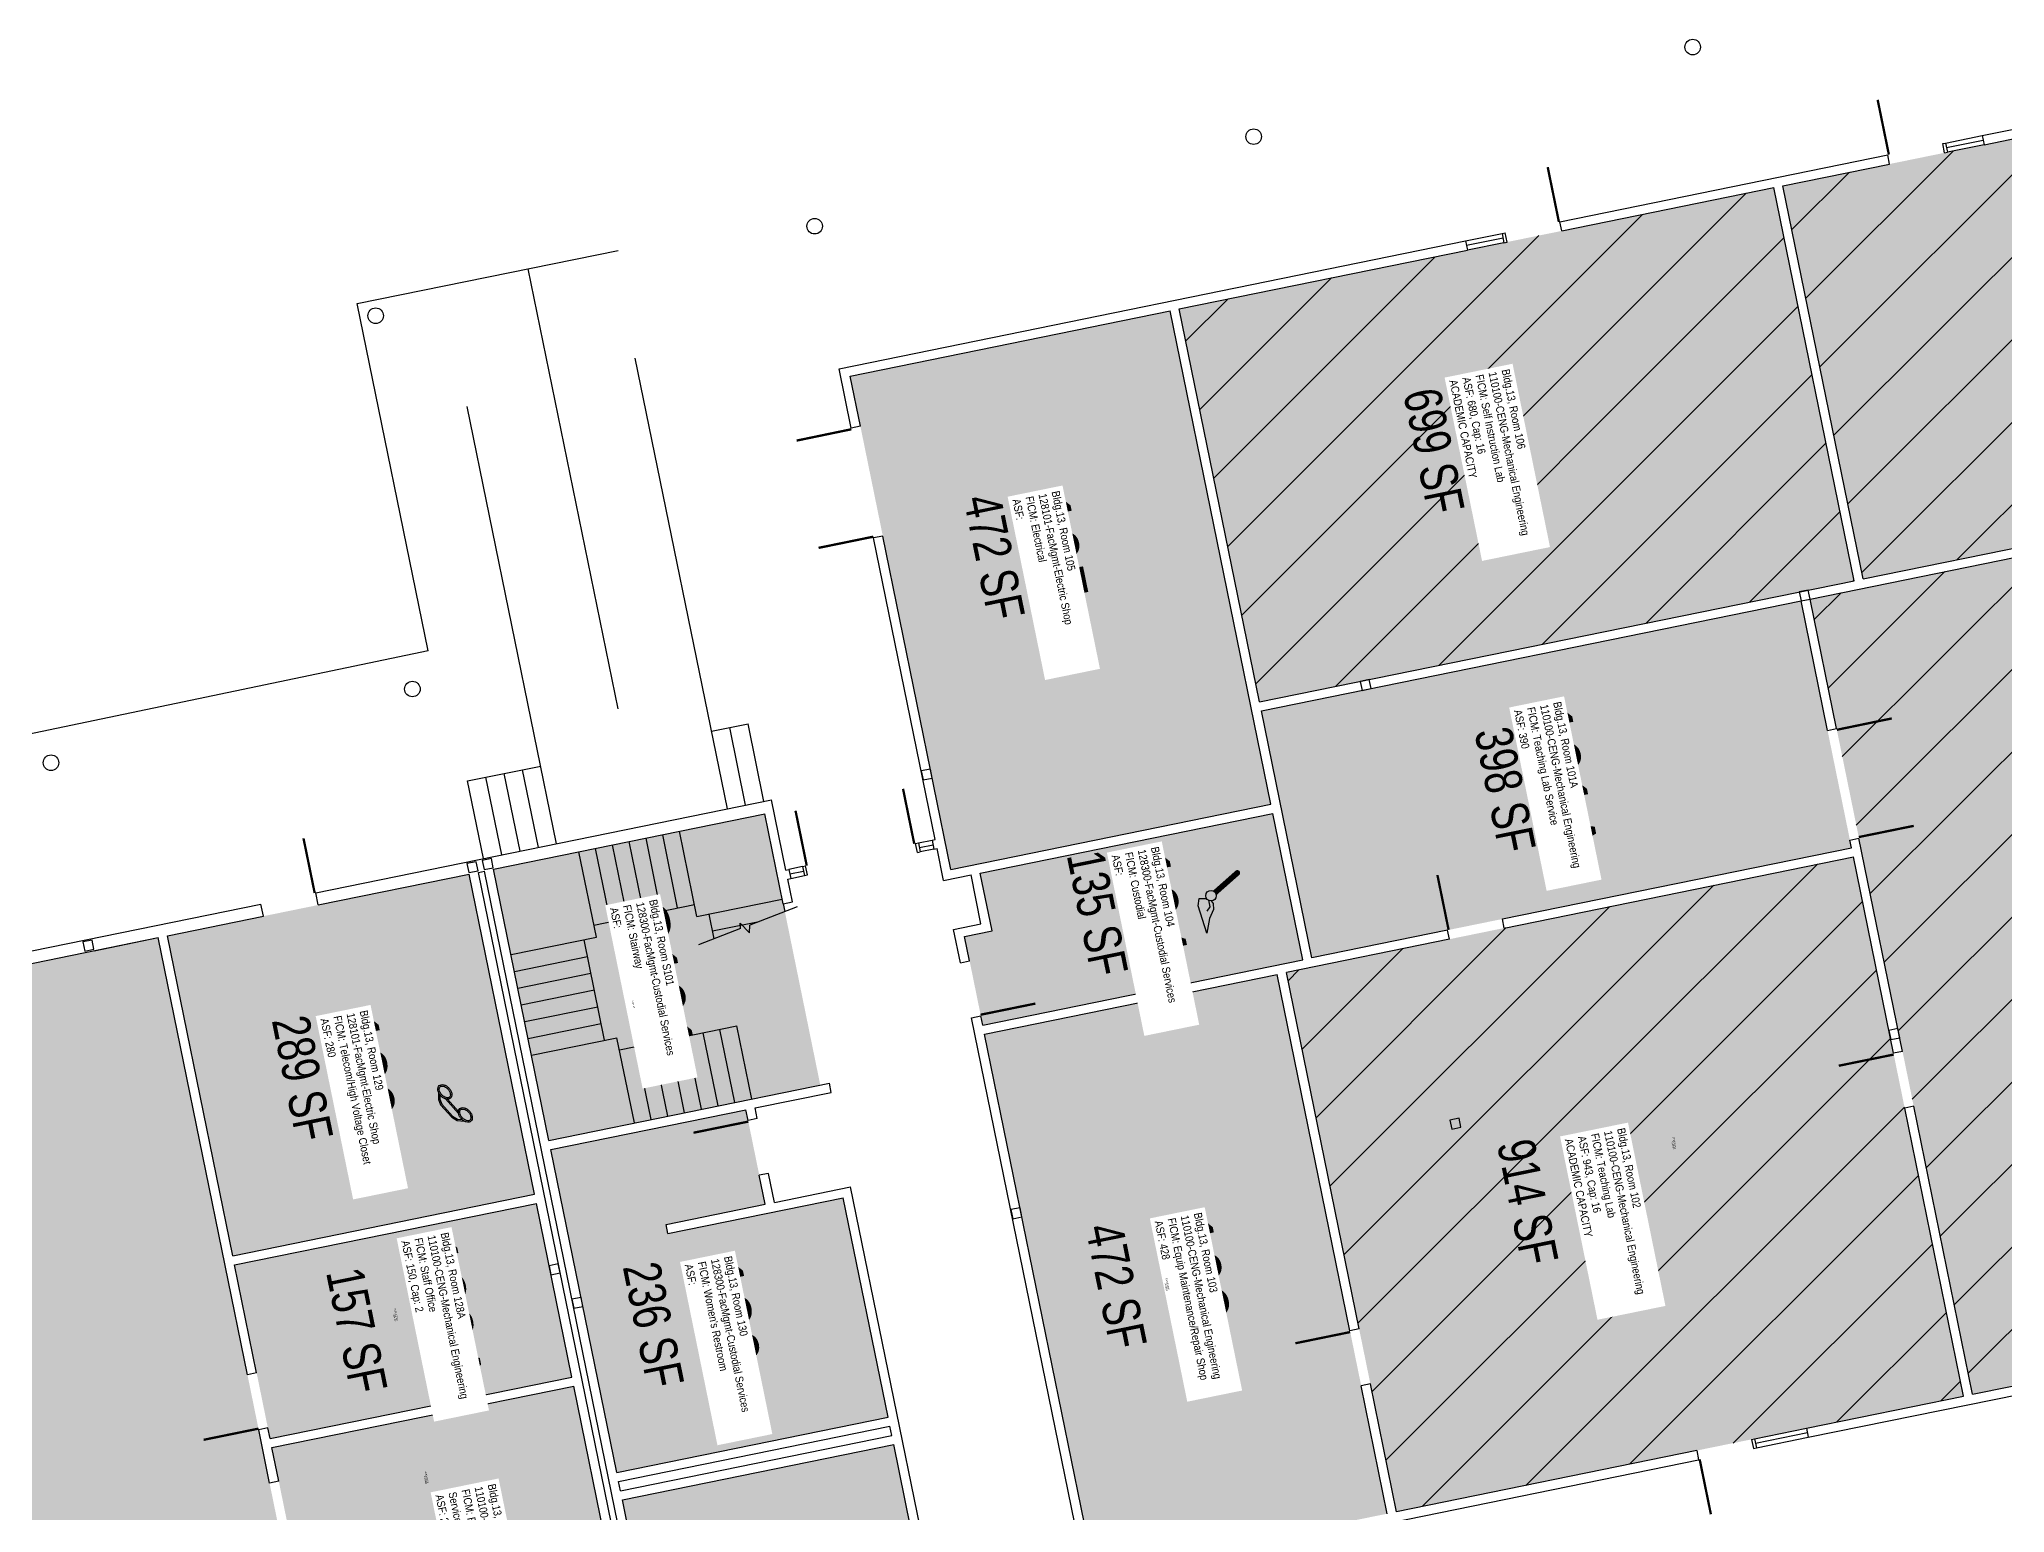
# Model space of a CAD drawing. Header units: inches. Extents: x 69195980 to 69199909, y 27677815 to 27680710.
# Drawn here: x 69197292 to 69198555, y 27679589 to 27680537 of the extents above; entities that cross this region are included whole.
import ezdxf
from ezdxf.enums import TextEntityAlignment as Align

# ---------------------------------------------------------------- set-up
doc = ezdxf.new("R2010")
doc.units = ezdxf.units.IN
doc.header["$LTSCALE"] = 100
doc.header["$MEASUREMENT"] = 0
doc.layers.get('0').update_dxf_attribs({"linetype": 'CONTINUOUS'})
for name, color, linetype in [('A-COLS', 5, 'CONTINUOUS'), ('A-DOOR', 2, 'CONTINUOUS'), ('A-FLOR', 3, 'CONTINUOUS'), ('A-GLAZ', 1, 'CONTINUOUS'), ('A-IDEN-ICON', 4, 'CONTINUOUS'), ('A-IDEN-RNUM', 7, 'CONTINUOUS'), ('A-IDEN-SNUM', 4, 'CONTINUOUS'), ('A-IDEN-VNUM', 4, 'CONTINUOUS'), ('A-SITE', 3, 'CONTINUOUS'), ('A-WALL', 5, 'CONTINUOUS'), ('AREA-TEXT', 3, 'CONTINUOUS'), ('Rooms-Capacity', 4, 'CONTINUOUS'), ('Rooms-Category-Color', 7, 'CONTINUOUS'), ('Rooms-College-Color', 7, 'CONTINUOUS'), ('Rooms-Department-Color', 7, 'CONTINUOUS'), ('Rooms-Division-Color', 7, 'CONTINUOUS'), ('Rooms-Information', 7, 'CONTINUOUS')]:
    doc.layers.add(name, color=color, linetype=linetype)
doc.styles.add('CP_AREA', font='arial.ttf', dxfattribs={"height": 15})
doc.styles.add('CP_ROOMSNUMBER', font='arial.ttf', dxfattribs={"height": 1})
doc.styles.add('CP_ROOMVNUMBER', font='arial.ttf', dxfattribs={"width": 0.85, "height": 0.075})
pattern_1 = [(45, (0, 0), (-26.516504294, 26.516504294), [])]

# ---------------------------------------------------------------- blocks, each defined once
blk = doc.blocks.new('CPWOMEN')
at = {"const_width": 0.015}
blk.add_lwpolyline([(-0.0375, 0, 1), (0.0475, 0, 1)], format="xyb", close=True, dxfattribs=at)
for points in [[(0.005, -0.04), (0.005, -0.1)], [(-0.025, -0.07), (0.035, -0.07)]]:
    blk.add_lwpolyline(points, dxfattribs=at)
blk = doc.blocks.new('CPCUST')
for p, q in [((0.0171, -0.0639), (0.02, -0.0466)), ((0.0262, -0.0408), (0.0446, -0.0406)), ((0.0297, -0.0341), (0.0376, -0.0302)), ((0.0376, -0.0302), (0.0533, -0.0324)), ((0.0446, -0.0406), (0.0543, -0.0505)), ((0.0533, -0.0324), (0.0745, -0.0479)), ((0.0745, -0.0479), (0.1117, -0.0625)), ((0.0358, -0.0705), (0.0171, -0.0639)), ((0.1117, -0.0625), (0.0358, -0.0705))]:
    blk.add_line(p, q)
at = {"const_width": 0.015}
blk.add_lwpolyline([(-0.03, 0.05), (0.01, -0.0193)], dxfattribs=at)
at = {"const_width": 0.0075}
blk.add_lwpolyline([(-0.0332, 0.0481, 1), (-0.0268, 0.0519, 1)], format="xyb", close=True, dxfattribs=at)
blk.add_circle((0.0158, -0.0313), 0.0141)
blk = doc.blocks.new('CPELECT')
blk.add_lwpolyline([(0.0623, 0.0629, 0, 0.03, 0), (0.0105, -0.0168, 0.03, 0.03, 0), (-0.0105, 0.0068, 0.03, 0, 0), (-0.0623, -0.0729, 0.03, 0, 0)], format="xyseb")
blk = doc.blocks.new('CPPHONE')
for p, q in [((0.0096, 0.0252), (-0.0196, -0.0252)), ((0.0169, 0.0279), (-0.0182, -0.0329))]:
    blk.add_line(p, q)
for points in [[(0.0288, 0.0786, 0.139889), (0.0216, 0.0804, 0.107118), (0.0122, 0.0781, 0.079812), (0.0039, 0.0722, 0.067459), (-0.0035, 0.0626, 0.067459), (-0.008, 0.0515, 0.079812), (-0.009, 0.0413, 0.107118), (-0.0064, 0.032, 0.139889), (-0.0012, 0.0267, 0.139889), (0.0061, 0.0248, 0.107118), (0.0155, 0.0272, 0.079812), (0.0238, 0.0331, 0.067459), (0.0312, 0.0426, 0.067459), (0.0357, 0.0538, 0.079812), (0.0367, 0.0639, 0.107118), (0.034, 0.0732, 0.139889)], [(0.0263, 0.0743, 0.139889), (0.0218, 0.0754, 0.107118), (0.0144, 0.0736, 0.079812), (0.0074, 0.0686, 0.067459), (0.0008, 0.0601, 0.067459), (-0.0032, 0.0502, 0.079812), (-0.004, 0.0417, 0.107118), (-0.0019, 0.0344, 0.139889), (0.0013, 0.031, 0.139889), (0.0059, 0.0298, 0.107118), (0.0133, 0.0317, 0.079812), (0.0203, 0.0367, 0.067459), (0.0268, 0.0451, 0.067459), (0.0309, 0.055, 0.079812), (0.0317, 0.0636, 0.107118), (0.0296, 0.0709, 0.139889)], [(-0.0262, -0.0167, 0.139889), (-0.0334, -0.0148, 0.107118), (-0.0428, -0.0172, 0.079812), (-0.0511, -0.0231, 0.067459), (-0.0585, -0.0326, 0.067459), (-0.063, -0.0438, 0.079812), (-0.064, -0.0539, 0.107118), (-0.0614, -0.0632, 0.139889), (-0.0562, -0.0686, 0.139889), (-0.0489, -0.0704, 0.107118), (-0.0395, -0.0681, 0.079812), (-0.0312, -0.0622, 0.067459), (-0.0238, -0.0526, 0.067459), (-0.0193, -0.0415, 0.079812), (-0.0183, -0.0313, 0.107118), (-0.021, -0.022, 0.139889)], [(-0.0287, -0.021, 0.139889), (-0.0332, -0.0198, 0.107118), (-0.0406, -0.0217, 0.079812), (-0.0476, -0.0267, 0.067459), (-0.0542, -0.0351, 0.067459), (-0.0582, -0.045, 0.079812), (-0.059, -0.0536, 0.107118), (-0.0569, -0.0609, 0.139889), (-0.0537, -0.0643, 0.139889), (-0.0491, -0.0654, 0.107118), (-0.0417, -0.0636, 0.079812), (-0.0347, -0.0586, 0.067459), (-0.0282, -0.0501, 0.067459), (-0.0241, -0.0402, 0.079812), (-0.0233, -0.0317, 0.107118), (-0.0254, -0.0244, 0.139889)]]:
    blk.add_lwpolyline(points, format="xyb", close=True)
for points in [[(0.0364, 0.0572), (0.0417, 0.0308), (0.0382, 0.0108), (0.0082, -0.0411), (-0.0083, -0.0558), (-0.0338, -0.0645)], [(0.0334, 0.047), (0.0366, 0.0307), (0.0334, 0.0126), (0.0043, -0.0379), (-0.0109, -0.0514), (-0.0265, -0.0567)]]:
    blk.add_lwpolyline(points)

msp = doc.modelspace()

# ---------------------------------------------------------------- hatches: boundary and pattern name
at = {"layer": 'Rooms-Capacity'}
h = msp.add_hatch(dxfattribs=at)
h.set_pattern_fill('ANSI31', color=256, scale=300, style=0)
h.set_pattern_definition(pattern_1)
h.paths.add_polyline_path([(69198412.8, 27680442.9), (69198794.9, 27680520.9), (69198846.5, 27680268.2), (69198464.4, 27680190.1)])
h = msp.add_hatch(dxfattribs=at)
h.set_pattern_fill('ANSI31', color=256, scale=300, style=0)
h.set_pattern_definition(pattern_1)
h.paths.add_polyline_path([(69198024.8, 27680363.7), (69198406.9, 27680441.7), (69198458.5, 27680188.9), (69198076.4, 27680110.9)])
h = msp.add_hatch(dxfattribs=at)
h.set_pattern_fill('ANSI31', color=256, scale=300, style=0)
h.set_pattern_definition(pattern_1)
h.paths.add_polyline_path([(69198430.3, 27680177.1), (69198847.7, 27680262.3), (69198923.7, 27679890.2), (69198812.8, 27679722.4), (69198534.7, 27679665.6)])
h = msp.add_hatch(dxfattribs=at)
h.set_pattern_fill('ANSI31', color=256, scale=300, style=0)
h.set_pattern_definition(pattern_1)
h.paths.add_polyline_path([(69198093.6, 27679936.9), (69198458.1, 27680011.3), (69198528.9, 27679664.4), (69198164.4, 27679590)])
at = {"layer": 'Rooms-Category-Color', "true_color": 0xe3f498}
for points in [[(69198412.8, 27680442.9), (69198794.9, 27680520.9), (69198846.5, 27680268.2), (69198464.4, 27680190.1)], [(69198024.8, 27680363.7), (69198406.9, 27680441.7), (69198458.5, 27680188.9), (69198076.4, 27680110.9)], [(69198430.3, 27680177.1), (69198847.7, 27680262.3), (69198923.7, 27679890.2), (69198812.8, 27679722.4), (69198534.7, 27679665.6)], [(69198077.6, 27680105.1), (69198424.5, 27680175.9), (69198456.9, 27680017.1), (69198110, 27679946.3)], [(69198093.6, 27679936.9), (69198458.1, 27680011.3), (69198528.9, 27679664.4), (69198164.4, 27679590)], [(69196939.3, 27679871.7), (69197368.4, 27679959.3), (69197448.4, 27679567.3), (69197019.3, 27679479.7)]]:
    msp.add_hatch(color=61, dxfattribs=at).paths.add_polyline_path(points)
at = {"layer": 'Rooms-Category-Color', "true_color": 0xadadad}
for points in [[(69197813.2, 27680320.5), (69198018.9, 27680362.5), (69198083.7, 27680045.1), (69197878, 27680003.1)], [(69197619.6, 27679828.9), (69197584, 27680003.3), (69197758.4, 27680038.9), (69197794, 27679864.5)], [(69197896.8, 27680000.8), (69198084.9, 27680039.2), (69198104.1, 27679945.1), (69197898.4, 27679903.1), (69197886.8, 27679960), (69197904.4, 27679963.6)], [(69197374.3, 27679960.5), (69197568.3, 27680000.1), (69197610.3, 27679794.3), (69197416.3, 27679754.7)], [(69197620.8, 27679823), (69197746.2, 27679848.6), (69197758.6, 27679787.8), (69197694.9, 27679774.8), (69197696.1, 27679769), (69197808.8, 27679792), (69197837.6, 27679650.9), (69197663.2, 27679615.3)], [(69197666.8, 27679597.6), (69197841.2, 27679633.2), (69197870.6, 27679489.2), (69197744.2, 27679463.4), (69197745.4, 27679457.5), (69197871.8, 27679483.3), (69197888.4, 27679402), (69197805.1, 27679385), (69197806.3, 27679379.1), (69197841.6, 27679386.3), (69197854, 27679325.6), (69197727.6, 27679299.8)]]:
    msp.add_hatch(color=253, dxfattribs=at).paths.add_polyline_path(points)
at = {"layer": 'Rooms-Category-Color', "true_color": 0xe3c5e1}
for points in [[(69197899.6, 27679897.2), (69198087.7, 27679935.7), (69198158.5, 27679588.8), (69197970.4, 27679550.4)], [(69197441.5, 27679631.3), (69197635.5, 27679670.9), (69197672.3, 27679490.6), (69197478.3, 27679451)]]:
    msp.add_hatch(color=254, dxfattribs=at).paths.add_polyline_path(points)
at = {"layer": 'Rooms-Category-Color', "true_color": 0xfa9ba3}
msp.add_hatch(color=241, dxfattribs=at).paths.add_polyline_path([(69197417.5, 27679748.8), (69197611.5, 27679788.4), (69197634.3, 27679676.7), (69197440.3, 27679637.1)])
at = {"layer": 'Rooms-College-Color', "true_color": 0x99d7b2}
for points in [[(69198412.8, 27680442.9), (69198794.9, 27680520.9), (69198846.5, 27680268.2), (69198464.4, 27680190.1)], [(69198024.8, 27680363.7), (69198406.9, 27680441.7), (69198458.5, 27680188.9), (69198076.4, 27680110.9)], [(69198430.3, 27680177.1), (69198847.7, 27680262.3), (69198923.7, 27679890.2), (69198812.8, 27679722.4), (69198534.7, 27679665.6)], [(69198077.6, 27680105.1), (69198424.5, 27680175.9), (69198456.9, 27680017.1), (69198110, 27679946.3)], [(69198093.6, 27679936.9), (69198458.1, 27680011.3), (69198528.9, 27679664.4), (69198164.4, 27679590)], [(69196939.3, 27679871.7), (69197368.4, 27679959.3), (69197448.4, 27679567.3), (69197019.3, 27679479.7)], [(69197899.6, 27679897.2), (69198087.7, 27679935.7), (69198158.5, 27679588.8), (69197970.4, 27679550.4)], [(69197417.5, 27679748.8), (69197611.5, 27679788.4), (69197634.3, 27679676.7), (69197440.3, 27679637.1)], [(69197441.5, 27679631.3), (69197635.5, 27679670.9), (69197672.3, 27679490.6), (69197478.3, 27679451)]]:
    msp.add_hatch(color=253, dxfattribs=at).paths.add_polyline_path(points)
at = {"layer": 'Rooms-College-Color', "true_color": 0xadadad}
for points in [[(69197813.2, 27680320.5), (69198018.9, 27680362.5), (69198083.7, 27680045.1), (69197878, 27680003.1)], [(69197619.6, 27679828.9), (69197584, 27680003.3), (69197758.4, 27680038.9), (69197794, 27679864.5)], [(69197896.8, 27680000.8), (69198084.9, 27680039.2), (69198104.1, 27679945.1), (69197898.4, 27679903.1), (69197886.8, 27679960), (69197904.4, 27679963.6)], [(69197620.8, 27679823), (69197746.2, 27679848.6), (69197758.6, 27679787.8), (69197694.9, 27679774.8), (69197696.1, 27679769), (69197808.8, 27679792), (69197837.6, 27679650.9), (69197663.2, 27679615.3)], [(69197666.8, 27679597.6), (69197841.2, 27679633.2), (69197870.6, 27679489.2), (69197744.2, 27679463.4), (69197745.4, 27679457.5), (69197871.8, 27679483.3), (69197888.4, 27679402), (69197805.1, 27679385), (69197806.3, 27679379.1), (69197841.6, 27679386.3), (69197854, 27679325.6), (69197727.6, 27679299.8)]]:
    msp.add_hatch(color=253, dxfattribs=at).paths.add_polyline_path(points)
at = {"layer": 'Rooms-College-Color', "true_color": 0x80bc67}
msp.add_hatch(color=83, dxfattribs=at).paths.add_polyline_path([(69197374.3, 27679960.5), (69197568.3, 27680000.1), (69197610.3, 27679794.3), (69197416.3, 27679754.7)])
at = {"layer": 'Rooms-Department-Color', "true_color": 0x99d7b2}
for points in [[(69198412.8, 27680442.9), (69198794.9, 27680520.9), (69198846.5, 27680268.2), (69198464.4, 27680190.1)], [(69198024.8, 27680363.7), (69198406.9, 27680441.7), (69198458.5, 27680188.9), (69198076.4, 27680110.9)], [(69198430.3, 27680177.1), (69198847.7, 27680262.3), (69198923.7, 27679890.2), (69198812.8, 27679722.4), (69198534.7, 27679665.6)], [(69198077.6, 27680105.1), (69198424.5, 27680175.9), (69198456.9, 27680017.1), (69198110, 27679946.3)], [(69198093.6, 27679936.9), (69198458.1, 27680011.3), (69198528.9, 27679664.4), (69198164.4, 27679590)], [(69196939.3, 27679871.7), (69197368.4, 27679959.3), (69197448.4, 27679567.3), (69197019.3, 27679479.7)], [(69197899.6, 27679897.2), (69198087.7, 27679935.7), (69198158.5, 27679588.8), (69197970.4, 27679550.4)], [(69197417.5, 27679748.8), (69197611.5, 27679788.4), (69197634.3, 27679676.7), (69197440.3, 27679637.1)], [(69197441.5, 27679631.3), (69197635.5, 27679670.9), (69197672.3, 27679490.6), (69197478.3, 27679451)]]:
    msp.add_hatch(color=253, dxfattribs=at).paths.add_polyline_path(points)
at = {"layer": 'Rooms-Department-Color', "true_color": 0xacacac}
for points in [[(69197813.2, 27680320.5), (69198018.9, 27680362.5), (69198083.7, 27680045.1), (69197878, 27680003.1)], [(69197619.6, 27679828.9), (69197584, 27680003.3), (69197758.4, 27680038.9), (69197794, 27679864.5)], [(69197896.8, 27680000.8), (69198084.9, 27680039.2), (69198104.1, 27679945.1), (69197898.4, 27679903.1), (69197886.8, 27679960), (69197904.4, 27679963.6)], [(69197374.3, 27679960.5), (69197568.3, 27680000.1), (69197610.3, 27679794.3), (69197416.3, 27679754.7)], [(69197620.8, 27679823), (69197746.2, 27679848.6), (69197758.6, 27679787.8), (69197694.9, 27679774.8), (69197696.1, 27679769), (69197808.8, 27679792), (69197837.6, 27679650.9), (69197663.2, 27679615.3)], [(69197666.8, 27679597.6), (69197841.2, 27679633.2), (69197870.6, 27679489.2), (69197744.2, 27679463.4), (69197745.4, 27679457.5), (69197871.8, 27679483.3), (69197888.4, 27679402), (69197805.1, 27679385), (69197806.3, 27679379.1), (69197841.6, 27679386.3), (69197854, 27679325.6), (69197727.6, 27679299.8)]]:
    msp.add_hatch(color=253, dxfattribs=at).paths.add_polyline_path(points)
at = {"layer": 'Rooms-Division-Color', "true_color": 0x99d7b2}
for points in [[(69198412.8, 27680442.9), (69198794.9, 27680520.9), (69198846.5, 27680268.2), (69198464.4, 27680190.1)], [(69198024.8, 27680363.7), (69198406.9, 27680441.7), (69198458.5, 27680188.9), (69198076.4, 27680110.9)], [(69198430.3, 27680177.1), (69198847.7, 27680262.3), (69198923.7, 27679890.2), (69198812.8, 27679722.4), (69198534.7, 27679665.6)], [(69198077.6, 27680105.1), (69198424.5, 27680175.9), (69198456.9, 27680017.1), (69198110, 27679946.3)], [(69198093.6, 27679936.9), (69198458.1, 27680011.3), (69198528.9, 27679664.4), (69198164.4, 27679590)], [(69196939.3, 27679871.7), (69197368.4, 27679959.3), (69197448.4, 27679567.3), (69197019.3, 27679479.7)], [(69197899.6, 27679897.2), (69198087.7, 27679935.7), (69198158.5, 27679588.8), (69197970.4, 27679550.4)], [(69197417.5, 27679748.8), (69197611.5, 27679788.4), (69197634.3, 27679676.7), (69197440.3, 27679637.1)], [(69197441.5, 27679631.3), (69197635.5, 27679670.9), (69197672.3, 27679490.6), (69197478.3, 27679451)]]:
    msp.add_hatch(color=253, dxfattribs=at).paths.add_polyline_path(points)
at = {"layer": 'Rooms-Division-Color', "true_color": 0xadadad}
for points in [[(69197813.2, 27680320.5), (69198018.9, 27680362.5), (69198083.7, 27680045.1), (69197878, 27680003.1)], [(69197619.6, 27679828.9), (69197584, 27680003.3), (69197758.4, 27680038.9), (69197794, 27679864.5)], [(69197896.8, 27680000.8), (69198084.9, 27680039.2), (69198104.1, 27679945.1), (69197898.4, 27679903.1), (69197886.8, 27679960), (69197904.4, 27679963.6)], [(69197374.3, 27679960.5), (69197568.3, 27680000.1), (69197610.3, 27679794.3), (69197416.3, 27679754.7)], [(69197620.8, 27679823), (69197746.2, 27679848.6), (69197758.6, 27679787.8), (69197694.9, 27679774.8), (69197696.1, 27679769), (69197808.8, 27679792), (69197837.6, 27679650.9), (69197663.2, 27679615.3)], [(69197666.8, 27679597.6), (69197841.2, 27679633.2), (69197870.6, 27679489.2), (69197744.2, 27679463.4), (69197745.4, 27679457.5), (69197871.8, 27679483.3), (69197888.4, 27679402), (69197805.1, 27679385), (69197806.3, 27679379.1), (69197841.6, 27679386.3), (69197854, 27679325.6), (69197727.6, 27679299.8)]]:
    msp.add_hatch(color=253, dxfattribs=at).paths.add_polyline_path(points)

# ---------------------------------------------------------------- linework, layer by layer
at = {"layer": 'A-COLS'}
for points in [[(69198423.3, 27680181.7), (69198424.5, 27680175.9), (69198430.3, 27680177.1), (69198429.1, 27680182.9)], [(69198141.1, 27680124.1), (69198142.3, 27680118.3), (69198148.1, 27680119.5), (69198146.9, 27680125.3)], [(69197858.9, 27680066.5), (69197860.1, 27680060.7), (69197866, 27680061.9), (69197864.8, 27680067.7)], [(69197566.9, 27680006.9), (69197568.1, 27680001.1), (69197574, 27680002.3), (69197572.8, 27680008.1)], [(69197576.7, 27680008.9), (69197577.9, 27680003.1), (69197583.8, 27680004.3), (69197582.6, 27680010.1)], [(69197320, 27679956.5), (69197321.2, 27679950.6), (69197327.1, 27679951.8), (69197325.9, 27679957.7)], [(69198480.9, 27679899.6), (69198482.1, 27679893.7), (69198487.9, 27679894.9), (69198486.7, 27679900.8)], [(69198198.7, 27679842), (69198199.9, 27679836.1), (69198205.8, 27679837.3), (69198204.6, 27679843.2)], [(69197916.5, 27679784.4), (69197917.7, 27679778.5), (69197923.6, 27679779.7), (69197922.4, 27679785.6)], [(69197619.7, 27679748.3), (69197620.9, 27679742.4), (69197626.8, 27679743.6), (69197625.6, 27679749.5)], [(69197634.3, 27679726.7), (69197635.5, 27679720.9), (69197641.4, 27679722.1), (69197640.2, 27679727.9)]]:
    msp.add_lwpolyline(points, close=True, dxfattribs=at)
for centre in [(69198354.8, 27680532.1), (69198072.6, 27680474.5), (69197790.4, 27680416.9), (69197508.2, 27680359.3), (69197531.8, 27680119.2), (69197299.5, 27680071.8)]:
    msp.add_circle(centre, 5, dxfattribs=at)
at = {"layer": 'A-DOOR'}
for points in [[(69198480.9, 27680463, 1.5, 1.5, 0), (69198473.7, 27680498.2, 0, 0, 0), (69198474.4, 27680498.4, 0, 0, -0.414214), (69198515.8, 27680468.5, 0, 0, -0.414214)], [(69198268.8, 27680419.7, 1.5, 1.5, 0), (69198261.6, 27680454.9, 0, 0, 0), (69198260.9, 27680454.8, 0, 0, 0.414214), (69198234.6, 27680411.1, 0, 0, 0.414214)], [(69197814, 27680286.3, 1.5, 1.5, 0), (69197778.8, 27680279, 0, 0, 0), (69197778.9, 27680278.3, 0, 0, 0.414214), (69197822.6, 27680252, 0, 0, 0.414214)], [(69197828.1, 27680217.2, 1.5, 1.5, 0), (69197792.9, 27680210, 0, 0, 0), (69197792.7, 27680210.7, 0, 0, -0.414214), (69197822.6, 27680252, 0, 0, -0.414214)], [(69198447.5, 27680093, 1.5, 1.5, 0), (69198482.8, 27680100.3, 0, 0, 0), (69198482.9, 27680099.5, 0, 0, -0.414214), (69198453.1, 27680058.2, 0, 0, -0.414214)], [(69197854.4, 27680019.7, 1.5, 1.5, 0), (69197847.2, 27680055, 0, 0, 0), (69197846.5, 27680054.8, 0, 0, 0.414214), (69197820.2, 27680011.2, 0, 0, 0.414214)], [(69198461.6, 27680024, 1.5, 1.5, 0), (69198496.9, 27680031.2, 0, 0, 0), (69198496.7, 27680031.9, 0, 0, 0.414214), (69198453.1, 27680058.2, 0, 0, 0.414214)], [(69197785.3, 27680005.6, 1.5, 1.5, 0), (69197778.1, 27680040.9, 0, 0, 0), (69197778.9, 27680041, 0, 0, -0.414214), (69197820.2, 27680011.2, 0, 0, -0.414214)], [(69197469, 27679988, 1.5, 1.5, 0), (69197461.8, 27680023.2, 0, 0, 0), (69197461, 27680023.1, 0, 0, 0.414214), (69197434.7, 27679979.4, 0, 0, 0.414214)], [(69198197.9, 27679964.3, 1.5, 1.5, 0), (69198190.7, 27679999.6, 0, 0, 0), (69198191.5, 27679999.7, 0, 0, -0.414214), (69198232.8, 27679969.9, 0, 0, -0.414214)], [(69197897, 27679909.7, 1.5, 1.5, 0), (69197932.3, 27679916.9, 0, 0, 0), (69197932.1, 27679917.7, 0, 0, 0.414214), (69197888.5, 27679944, 0, 0, 0.414214)], [(69198484, 27679884.1, 1.5, 1.5, 0), (69198448.7, 27679876.9, 0, 0, 0), (69198448.9, 27679876.2, 0, 0, 0.414214), (69198492.5, 27679849.9, 0, 0, 0.414214)], [(69197747.8, 27679841, 1.5, 1.5, 0), (69197712.5, 27679833.8, 0, 0, 0), (69197712.6, 27679833.1, 0, 0, 0.414214), (69197756.3, 27679806.8, 0, 0, 0.414214)], [(69198134.6, 27679705.6, 1.5, 1.5, 0), (69198099.4, 27679698.4, 0, 0, 0), (69198099.2, 27679699.2, 0, 0, 0.414214), (69198141.7, 27679671.1, 0, 0, 0.414214)], [(69197432.9, 27679643.5, 1.5, 1.5, 0), (69197397.6, 27679636.3, 0, 0, 0), (69197397.5, 27679637.1, 0, 0, -0.414214), (69197427.3, 27679678.4, 0, 0, -0.414214)], [(69198359.3, 27679623.7, 1.5, 1.5, 0), (69198366.5, 27679588.4, 0, 0, 0), (69198367.3, 27679588.6, 0, 0, 0.414214), (69198393.6, 27679632.2, 0, 0, 0.414214)], [(69197447.1, 27679574, 1.5, 1.5, 0), (69197411.8, 27679566.8, 0, 0, 0), (69197411.7, 27679567.5, 0, 0, -0.414214), (69197441.5, 27679608.8, 0, 0, -0.414214)]]:
    msp.add_lwpolyline(points, format="xyseb", dxfattribs=at)
at = {"layer": 'A-FLOR'}
for p, q in [((69197659.2, 27679969.6), (69197649.6, 27680016.7)), ((69197670, 27679971.8), (69197660.4, 27680018.9)), ((69197680.8, 27679974), (69197671.2, 27680021.1)), ((69197691.6, 27679976.2), (69197682, 27680023.3)), ((69197702.3, 27679978.4), (69197692.7, 27680025.5)), ((69197714.7, 27679972.8), (69197703.5, 27680027.7)), ((69197650.1, 27679959.6), (69197638.9, 27680014.5)), ((69197648.5, 27679967.4), (69197713.1, 27679980.6)), ((69197714.7, 27679972.8), (69197769.6, 27679984)), ((69197779.1, 27679979.2), (69197748.8, 27679967.4)), ((69197770.2, 27679981.1), (69197771.2, 27679976.1)), ((69197742.7, 27679965.1), (69197715.7, 27679954.6)), ((69197725.8, 27679958.5), (69197722.6, 27679974.4)), ((69197724.8, 27679963.6), (69197754.8, 27679969.7)), ((69197742.7, 27679965.1), (69197742.6, 27679968.6)), ((69197742.6, 27679968.6), (69197748.6, 27679962.4)), ((69197748.6, 27679962.4), (69197748.8, 27679967.4)), ((69197595.2, 27679948.4), (69197650.1, 27679959.6)), ((69197655.4, 27679893.3), (69197642.2, 27679958)), ((69197597.4, 27679937.6), (69197644.4, 27679947.2)), ((69197599.6, 27679926.8), (69197646.6, 27679936.4)), ((69197601.8, 27679916.1), (69197648.8, 27679925.7)), ((69197604, 27679905.3), (69197651, 27679914.9)), ((69197606.2, 27679894.5), (69197653.2, 27679904.1)), ((69197664.9, 27679887.1), (69197740.3, 27679902.5)), ((69197749.9, 27679855.5), (69197740.3, 27679902.5)), ((69197608.4, 27679883.7), (69197663.3, 27679894.9)), ((69197674.5, 27679840.1), (69197663.3, 27679894.9)), ((69197685.2, 27679842.3), (69197675.6, 27679889.3)), ((69197696, 27679844.5), (69197686.4, 27679891.5)), ((69197706.8, 27679846.7), (69197697.2, 27679893.7)), ((69197717.6, 27679848.9), (69197708, 27679895.9)), ((69197728.4, 27679851.1), (69197718.7, 27679898.1)), ((69197739.1, 27679853.3), (69197729.5, 27679900.3))]:
    msp.add_line(p, q, dxfattribs=at)
at = {"layer": 'A-GLAZ'}
for p, q in [((69198517.4, 27680470.4), (69198540.9, 27680475.2)), ((69198518, 27680467.5), (69198541.5, 27680472.3)), ((69198542.1, 27680469.3), (69198518.6, 27680464.5)), ((69198208.8, 27680407.4), (69198232.3, 27680412.2)), ((69198232.9, 27680409.3), (69198209.4, 27680404.5)), ((69198233.5, 27680406.3), (69198210, 27680401.5)), ((69197857.1, 27680020.2), (69197865.9, 27680022)), ((69197857.7, 27680017.3), (69197866.5, 27680019.1)), ((69197867.1, 27680016.2), (69197858.3, 27680014.4)), ((69197782.6, 27680005), (69197773.8, 27680003.2)), ((69197774.4, 27680000.3), (69197783.2, 27680002.1)), ((69197775, 27679997.4), (69197783.8, 27679999.2)), ((69198394.6, 27679637), (69198427.9, 27679643.8)), ((69198395.2, 27679634.1), (69198428.5, 27679640.9)), ((69198395.8, 27679631.1), (69198429.1, 27679637.9))]:
    msp.add_line(p, q, dxfattribs=at)
at = {"layer": 'A-SITE'}
for p, q in [((69197496.4, 27680367.1), (69197664, 27680401.3)), ((69197664, 27680106.4), (69197606.2, 27680389.5)), ((69197542, 27680143.7), (69197496.4, 27680367.1)), ((69197734.3, 27680042.1), (69197675.1, 27680332.1)), ((69197624.5, 27680019.7), (69197567.1, 27680300.9)), ((69197542, 27680143.7), (69196296, 27679883.2)), ((69197724.1, 27680092.1), (69197747.6, 27680096.9)), ((69197746, 27680044.5), (69197735.8, 27680094.5)), ((69197757.8, 27680046.9), (69197747.6, 27680096.9)), ((69197567.3, 27680060.1), (69197614.3, 27680069.7)), ((69197612.8, 27680017.3), (69197602.6, 27680067.3)), ((69197577.5, 27680010.1), (69197567.3, 27680060.1)), ((69197589.2, 27680012.5), (69197579, 27680062.5)), ((69197601, 27680014.9), (69197590.8, 27680064.9))]:
    msp.add_line(p, q, dxfattribs=at)
at = {"layer": 'A-WALL'}
for p, q in [((69198540.9, 27680475.2), (69198838.8, 27680536)), ((69198542.1, 27680469.3), (69198794.9, 27680520.9)), ((69198515.5, 27680470), (69198517.4, 27680470.4)), ((69198517.4, 27680470.4), (69198518.6, 27680464.5)), ((69198540.9, 27680475.2), (69198542.1, 27680469.3)), ((69198269.5, 27680419.8), (69198480.2, 27680462.8)), ((69198481.4, 27680456.9), (69198480.2, 27680462.8)), ((69198516.7, 27680464.1), (69198515.5, 27680470)), ((69198516.7, 27680464.1), (69198518.6, 27680464.5)), ((69198412.8, 27680442.9), (69198481.4, 27680456.9)), ((69198270.7, 27680413.9), (69198406.9, 27680441.7)), ((69198458.5, 27680188.9), (69198406.9, 27680441.7)), ((69198464.4, 27680190.1), (69198412.8, 27680442.9)), ((69198270.7, 27680413.9), (69198269.5, 27680419.8)), ((69197806.1, 27680325.2), (69198208.8, 27680407.4)), ((69198208.8, 27680407.4), (69198210, 27680401.5)), ((69198232.3, 27680412.2), (69198234.3, 27680412.6)), ((69198232.3, 27680412.2), (69198233.5, 27680406.3)), ((69198235.5, 27680406.7), (69198234.3, 27680412.6)), ((69198024.8, 27680363.7), (69198210, 27680401.5)), ((69198233.5, 27680406.3), (69198235.5, 27680406.7)), ((69197813.2, 27680320.5), (69198018.9, 27680362.5)), ((69198083.7, 27680045.1), (69198018.9, 27680362.5)), ((69198076.4, 27680110.9), (69198024.8, 27680363.7)), ((69197813.9, 27680287), (69197806.1, 27680325.2)), ((69197819.8, 27680288.2), (69197813.2, 27680320.5)), ((69197819.8, 27680288.2), (69197813.9, 27680287)), ((69198464.4, 27680190.1), (69198846.5, 27680268.2)), ((69198430.3, 27680177.1), (69198847.7, 27680262.3)), ((69197834.2, 27680217.6), (69197828.3, 27680216.4)), ((69197878, 27680003.1), (69197834.2, 27680217.6)), ((69197867.9, 27680022.4), (69197828.3, 27680216.4)), ((69198076.4, 27680110.9), (69198458.5, 27680188.9)), ((69198077.6, 27680105.1), (69198424.5, 27680175.9)), ((69198441.5, 27680092.6), (69198424.5, 27680175.9)), ((69198447.3, 27680093.8), (69198430.3, 27680177.1)), ((69198110, 27679946.3), (69198077.6, 27680105.1)), ((69198441.5, 27680092.6), (69198447.3, 27680093.8)), ((69197469.7, 27679988.1), (69197762.7, 27680047.9)), ((69197771.9, 27680002.8), (69197762.7, 27680047.9)), ((69197878, 27680003.1), (69198083.7, 27680045.1)), ((69197584, 27680003.3), (69197758.4, 27680038.9)), ((69197770.2, 27679981.1), (69197758.4, 27680038.9)), ((69197896.8, 27680000.8), (69198084.9, 27680039.2)), ((69198104.1, 27679945.1), (69198084.9, 27680039.2)), ((69197855.2, 27680019.8), (69197857.1, 27680020.2)), ((69197856.4, 27680014), (69197855.2, 27680019.8)), ((69197857.1, 27680020.2), (69197858.3, 27680014.4)), ((69197865.9, 27680022), (69197867.9, 27680022.4)), ((69197865.9, 27680022), (69197867.1, 27680016.2)), ((69197867.1, 27680016.2), (69197869.1, 27680016.6)), ((69197873.3, 27679996), (69197869.1, 27680016.6)), ((69198232.5, 27679971.3), (69198456.9, 27680017.1)), ((69198455.9, 27680022), (69198461.7, 27680023.2)), ((69198456.9, 27680017.1), (69198455.9, 27680022)), ((69198489.7, 27679886.1), (69198461.7, 27680023.2)), ((69197619.6, 27679828.9), (69197584, 27680003.3)), ((69197771.9, 27680002.8), (69197773.8, 27680003.2)), ((69197773.8, 27680003.2), (69197775, 27679997.4)), ((69197782.6, 27680005), (69197784.6, 27680005.4)), ((69197782.6, 27680005), (69197783.8, 27679999.2)), ((69197785.8, 27679999.6), (69197784.6, 27680005.4)), ((69197856.4, 27680014), (69197858.3, 27680014.4)), ((69198233.7, 27679965.5), (69198458.1, 27680011.3)), ((69198483.9, 27679884.9), (69198458.1, 27680011.3)), ((69197471.3, 27679980.3), (69197568.3, 27680000.1)), ((69197610.3, 27679794.3), (69197568.3, 27680000.1)), ((69197574.2, 27680001.3), (69197578.1, 27680002.1)), ((69197812.6, 27678833.4), (69197574.2, 27680001.3)), ((69197816.5, 27678834.2), (69197578.1, 27680002.1)), ((69197773.1, 27679997), (69197775, 27679997.4)), ((69197776.1, 27679982.3), (69197773.1, 27679997)), ((69197783.8, 27679999.2), (69197785.8, 27679999.6)), ((69197873.3, 27679996), (69197890.9, 27679999.6)), ((69197897.3, 27679968.2), (69197890.9, 27679999.6)), ((69197904.4, 27679963.6), (69197896.8, 27680000.8)), ((69197178.7, 27679928.7), (69197434.4, 27679980.9)), ((69197436, 27679973.1), (69197434.4, 27679980.9)), ((69197471.3, 27679980.3), (69197469.7, 27679988.1)), ((69197770.2, 27679981.1), (69197776.1, 27679982.3)), ((69197374.3, 27679960.5), (69197436, 27679973.1)), ((69197879.7, 27679964.6), (69197897.3, 27679968.2)), ((69198233.7, 27679965.5), (69198232.5, 27679971.3)), ((69197180.3, 27679920.9), (69197368.4, 27679959.3)), ((69197327.3, 27679950.9), (69197368.4, 27679959.3)), ((69197425.8, 27679678.1), (69197368.4, 27679959.3)), ((69197416.3, 27679754.7), (69197374.3, 27679960.5)), ((69197884.1, 27679943.1), (69197879.7, 27679964.6)), ((69197886.8, 27679960), (69197904.4, 27679963.6)), ((69197890, 27679944.3), (69197886.8, 27679960)), ((69198198.4, 27679958.3), (69198093.6, 27679936.9)), ((69198197.2, 27679964.1), (69198110, 27679946.3)), ((69198198.4, 27679958.3), (69198197.2, 27679964.1)), ((69197884.1, 27679943.1), (69197890, 27679944.3)), ((69197898.4, 27679903.1), (69198104.1, 27679945.1)), ((69197899.6, 27679897.2), (69198087.7, 27679935.7)), ((69198134.5, 27679706.4), (69198087.7, 27679935.7)), ((69198140.4, 27679707.6), (69198093.6, 27679936.9)), ((69197891.3, 27679907.8), (69197897.2, 27679909)), ((69197965.7, 27679543.3), (69197891.3, 27679907.8)), ((69197898.4, 27679903.1), (69197897.2, 27679909)), ((69197970.4, 27679550.4), (69197899.6, 27679897.2)), ((69198489.7, 27679886.1), (69198483.9, 27679884.9)), ((69197619.6, 27679828.9), (69197799.9, 27679865.7)), ((69197801.1, 27679859.8), (69197799.9, 27679865.7)), ((69197752.1, 27679849.8), (69197801.1, 27679859.8)), ((69197620.8, 27679823), (69197746.2, 27679848.6)), ((69197747.6, 27679841.7), (69197746.2, 27679848.6)), ((69197753.5, 27679842.9), (69197747.6, 27679841.7)), ((69197753.5, 27679842.9), (69197752.1, 27679849.8)), ((69198496.9, 27679850.8), (69198491.1, 27679849.6)), ((69198528.9, 27679664.4), (69198491.1, 27679849.6)), ((69198534.7, 27679665.6), (69198496.9, 27679850.8)), ((69197663.2, 27679615.3), (69197620.8, 27679823)), ((69197760.7, 27679807.7), (69197754.8, 27679806.5)), ((69197758.6, 27679787.8), (69197754.8, 27679806.5)), ((69197764.5, 27679789), (69197760.7, 27679807.7)), ((69197416.3, 27679754.7), (69197610.3, 27679794.3)), ((69197417.5, 27679748.8), (69197611.5, 27679788.4)), ((69197634.3, 27679676.7), (69197611.5, 27679788.4)), ((69197696.1, 27679769), (69197808.8, 27679792)), ((69197764.5, 27679789), (69197813.5, 27679799)), ((69197837.6, 27679650.9), (69197808.8, 27679792)), ((69197895.5, 27679397.3), (69197813.5, 27679799)), ((69197694.9, 27679774.8), (69197758.6, 27679787.8)), ((69197696.1, 27679769), (69197694.9, 27679774.8)), ((69197431.7, 27679679.3), (69197417.5, 27679748.8)), ((69198140.4, 27679707.6), (69198134.5, 27679706.4)), ((69198140.4, 27679707.6), (69198134.5, 27679706.4)), ((69197431.7, 27679679.3), (69197425.8, 27679678.1)), ((69197440.3, 27679637.1), (69197634.3, 27679676.7)), ((69198429.1, 27679637.9), (69198636.9, 27679680.3)), ((69198534.7, 27679665.6), (69198635.7, 27679686.2)), ((69197441.5, 27679631.3), (69197635.5, 27679670.9)), ((69197672.3, 27679490.6), (69197635.5, 27679670.9)), ((69198147.6, 27679672.3), (69198141.7, 27679671.1)), ((69198158.5, 27679588.8), (69198141.7, 27679671.1)), ((69198164.4, 27679590), (69198147.6, 27679672.3)), ((69198427.9, 27679643.8), (69198528.9, 27679664.4)), ((69197663.2, 27679615.3), (69197837.6, 27679650.9)), ((69197438.9, 27679644), (69197433, 27679642.8)), ((69197440, 27679608.5), (69197433, 27679642.8)), ((69197440.3, 27679637.1), (69197438.9, 27679644)), ((69197664.4, 27679609.4), (69197838.8, 27679645)), ((69197665.6, 27679603.5), (69197840, 27679639.1)), ((69197840, 27679639.1), (69197838.8, 27679645)), ((69198392.7, 27679636.6), (69198394.6, 27679637)), ((69198392.7, 27679636.6), (69198393.9, 27679630.7)), ((69198394.6, 27679637), (69198395.8, 27679631.1)), ((69198427.9, 27679643.8), (69198429.1, 27679637.9)), ((69197445.9, 27679609.7), (69197441.5, 27679631.3)), ((69197666.8, 27679597.6), (69197841.2, 27679633.2)), ((69197870.6, 27679489.2), (69197841.2, 27679633.2)), ((69198357.4, 27679629.4), (69198164.4, 27679590)), ((69198357.4, 27679629.4), (69198358.6, 27679623.5)), ((69198393.9, 27679630.7), (69198395.8, 27679631.1)), ((69198140.1, 27679578.9), (69198358.6, 27679623.5)), ((69197445.9, 27679609.7), (69197440, 27679608.5)), ((69197665.6, 27679603.5), (69197664.4, 27679609.4)), ((69197696, 27679454.6), (69197666.8, 27679597.6))]:
    msp.add_line(p, q, dxfattribs=at)

# ---------------------------------------------------------------- block references
at = {"layer": 'A-IDEN-ICON'}
for name, p, xscale, yscale, zscale, rotation in [('CPELECT', (69197983.5, 27680302.4), 240, 240, 240, 11.53831878583142), ('CPCUST', (69198051.8, 27679991.5), 240, 240, 240, 281.5383188131788), ('CPELECT', (69197545.3, 27679900.9), 240, 240, 240, 11.53831878583142), ('CPPHONE', (69197557, 27679851.3), -180, 180, 180, 11.73430818837008), ('CPWOMEN', (69197789.8, 27679678.9), 480.0000000000001, 480.0000000000001, 480.0000000000001, 281.5383187851644)]:
    msp.add_blockref(name, p, dxfattribs=dict(at, xscale=xscale, yscale=yscale, zscale=zscale, rotation=rotation))

# ---------------------------------------------------------------- texts
at = {"layer": 'A-IDEN-RNUM', "style": 'CP_ROOMSNUMBER', "width": 0.85}
for s, p in [('0106-00', (69198233.6, 27680298.6)), ('0105-00', (69197933.2, 27680237.3)), ('0101-A0', (69198267.5, 27680059.9)), ('0104-00', (69198005.4, 27679974.6)), ('S101-00', (69197672.8, 27679918.9)), ('0129-00', (69197480.8, 27679898.7)), ('0102-00', (69198341.2, 27679828)), ('0103-00', (69198015.3, 27679737)), ('0128-A0', (69197519.4, 27679717.5)), ('0130-00', (69197730.2, 27679697.9)), ('0128-B0', (69197539.2, 27679613))]:
    msp.add_text(s, height=1, rotation=281.54, dxfattribs=at).set_placement(p)
at = {"layer": 'A-IDEN-SNUM', "style": 'CP_ROOMSNUMBER', "width": 0.85}
for s, p in [('0130010600', (69198234.3, 27680301.7)), ('0130010500', (69197933.8, 27680240.3)), ('01300101A0', (69198268.1, 27680063)), ('0130010400', (69198006, 27679977.6)), ('0130S10100', (69197673.5, 27679921.9)), ('0130012900', (69197481.5, 27679901.7)), ('0130010200', (69198341.9, 27679831.1)), ('0130010300', (69198016, 27679740.1)), ('01300128A0', (69197520.1, 27679720.6)), ('0130013000', (69197730.9, 27679701)), ('01300128B0', (69197539.8, 27679616))]:
    msp.add_text(s, height=1, rotation=281.54, dxfattribs=at).set_placement(p)
at = {"layer": 'A-IDEN-VNUM', "style": 'CP_ROOMVNUMBER', "width": 0.85}
for s, p in [('106', (69198223.1, 27680286.1)), ('105', (69197942.2, 27680209.6)), ('101A', (69198267.5, 27680059.9)), ('104', (69198006, 27679980.7)), ('S101', (69197686.3, 27679932.7)), ('129', (69197497.4, 27679875.5)), ('102', (69198297.2, 27679798)), ('103', (69198033.6, 27679745.4)), ('128A', (69197550.8, 27679718.2)), ('130', (69197731.6, 27679717.4)), ('128B', (69197574.1, 27679555.2))]:
    msp.add_text(s, height=36, rotation=281.5383, dxfattribs=at).set_placement(p, align=Align.MIDDLE_CENTER)
at = {"layer": 'AREA-TEXT', "style": 'CP_AREA', "width": 0.75}
for s, p in [('699 SF', (69198188.5, 27680272.4)), ('472 SF', (69197905.9, 27680204.1)), ('398 SF', (69198234.3, 27680054.4)), ('135 SF', (69197972.2, 27679975)), ('220 SF', (69197689, 27679933.9)), ('289 SF', (69197461.2, 27679868.8)), ('914 SF', (69198248.8, 27679789.3)), ('472 SF', (69197984.3, 27679735.3)), ('236 SF', (69197686.8, 27679710.3)), ('157 SF', (69197496.1, 27679706.7))]:
    msp.add_text(s, height=24, rotation=281.5383, dxfattribs=at).set_placement(p, align=Align.MIDDLE_CENTER)

# ---------------------------------------------------------------- next in the draw order: texts
at = {"layer": 'Rooms-Information', "width": 115.2, "attachment_point": 7, "rotation": 281.5383, "style": 'CP_ROOMVNUMBER', "bg_fill": 3, "box_fill_scale": 1.5, "bg_fill_color": 256, "bg_fill_true_color": 13158600, "bg_fill_transparency": 0}
for s, insert, char_height in [('Bldg.13, Room 106^M^J110100-CENG-Mechanical Engineering^M^JFICM: Self Instruction Lab^M^JASF: 680, Cap: 16^M^JACADEMIC CAPACITY', (69198198.3, 27680317.5), 5.1429), ('Bldg.13, Room 105^M^J128101-FacMgmt-Electric Shop^M^JFICM: Electrical^M^JASF: ', (69197917.4, 27680240.9), 5.143), ('Bldg.13, Room 101A^M^J110100-CENG-Mechanical Engineering^M^JFICM: Teaching Lab Service^M^JASF: 390', (69198239.8, 27680105.3), 5.143), ('Bldg.13, Room 104^M^J128300-FacMgmt-Custodial Services^M^JFICM: Custodial^M^JASF: ', (69197981.2, 27680012), 5.143), ('Bldg.13, Room S101^M^J128300-FacMgmt-Custodial Services^M^JFICM: Stairway^M^JASF: ', (69197658.7, 27679978.1), 5.143), ('Bldg.13, Room 129^M^J128101-FacMgmt-Electric Shop^M^JFICM: Telecom/High Voltage Closet^M^JASF: 280', (69197472.6, 27679906.8), 5.143), ('Bldg.13, Room 102^M^J110100-CENG-Mechanical Engineering^M^JFICM: Teaching Lab^M^JASF: 943, Cap: 16^M^JACADEMIC CAPACITY', (69198272.5, 27679829.4), 5.1429), ('Bldg.13, Room 103^M^J110100-CENG-Mechanical Engineering^M^JFICM: Equip Maintenance/Repair Shop^M^JASF: 428', (69198008.8, 27679776.7), 5.1429), ('Bldg.13, Room 128A^M^J110100-CENG-Mechanical Engineering^M^JFICM: Staff Office^M^JASF: 150, Cap: 2', (69197523.2, 27679763.6), 5.143), ("Bldg.13, Room 130^M^J128300-FacMgmt-Custodial Services^M^JFICM: Women's Restroom^M^JASF: ", (69197706.8, 27679748.7), 5.143), ('Bldg.13, Room 128B^M^J110100-CENG-Mechanical Engineering^M^JFICM: Equip Maintenance/Repair Shop Service^M^JASF: 250', (69197546.5, 27679600.5), 5.1429)]:
    msp.add_mtext(s, dxfattribs=dict(at, insert=insert, char_height=char_height))

doc.saveas('drawing.dxf')
